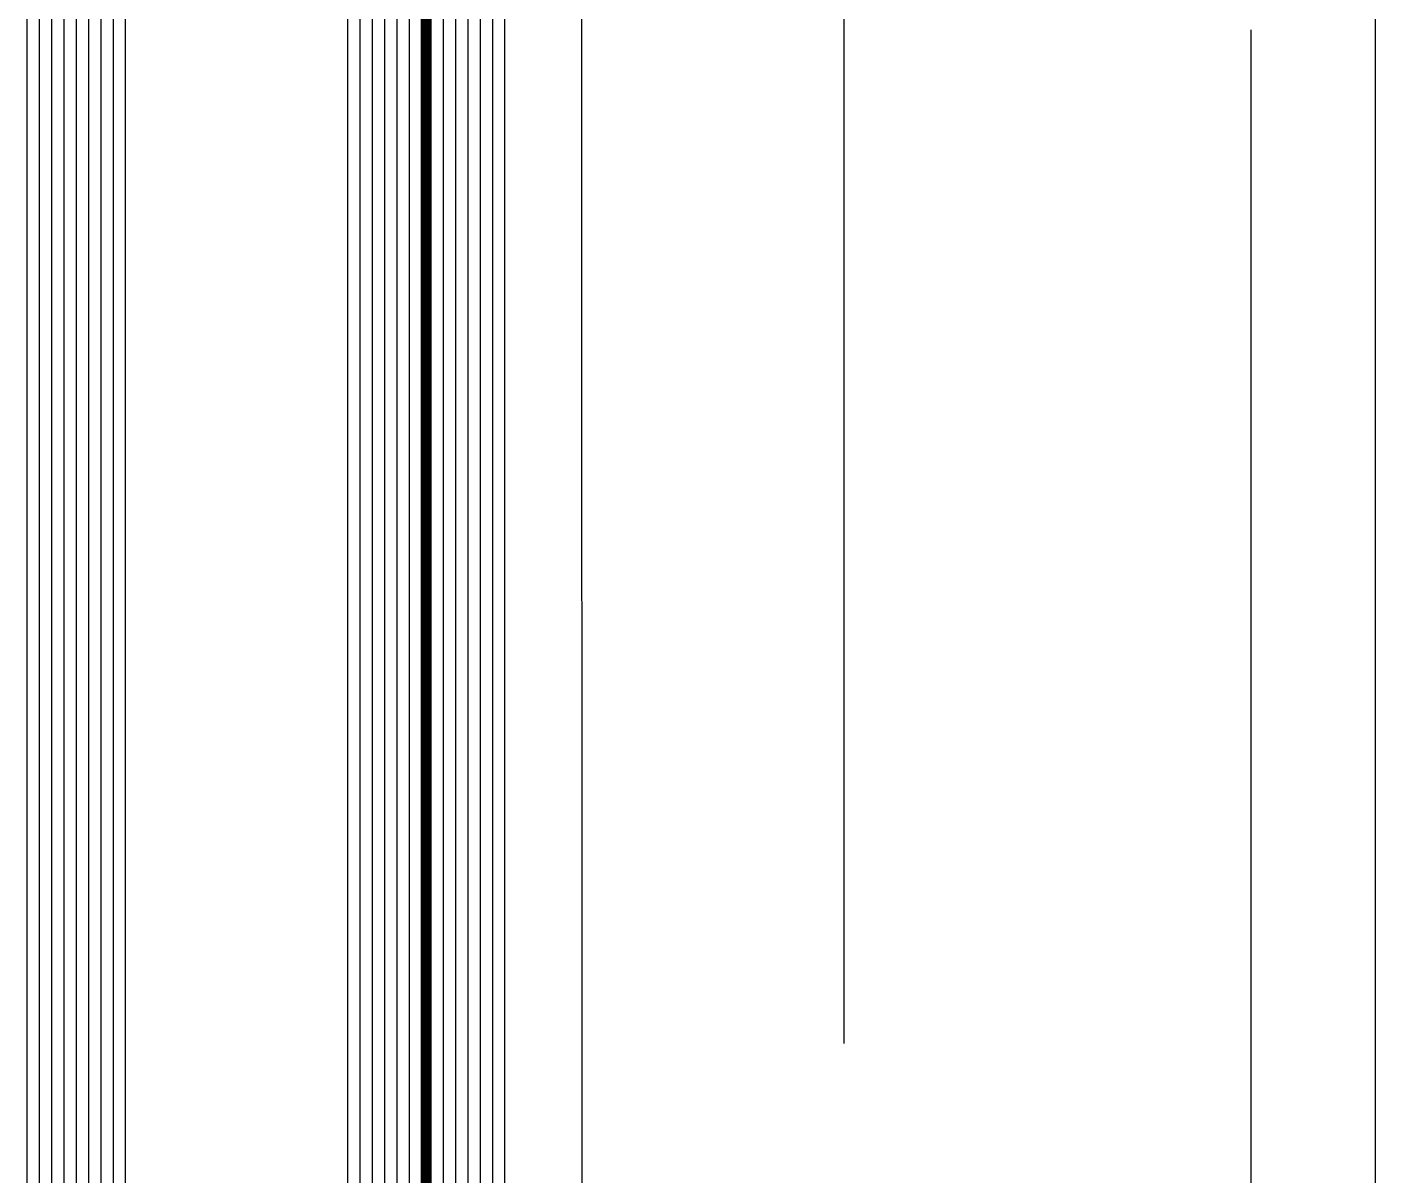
# Model space of a CAD drawing. Header units: inches. Extents: x -772 to 6765, y -813 to 4093.
# Drawn here: x -66.63 to -55.69, y 3116.68 to 3126 of the extents above; entities that cross this region are included whole.
import ezdxf

# ---------------------------------------------------------------- set-up
doc = ezdxf.new("R2010")
doc.units = ezdxf.units.IN
doc.header["$MEASUREMENT"] = 0
doc.linetypes.add('HIDDEN2', pattern=[0.1875, 0.125, -0.0625])
doc.linetypes.add('HIDDENX2', pattern=[19.05, 12.7, -6.35])
for name, color, linetype in [('aksoy_block', 7, 'Continuous'), ('aksoy_detaytarama', 252, 'Continuous'), ('H_FAC_Cam', 153, 'Continuous'), ('H_GEN_Greyscale1', 251, 'Continuous'), ('H_STR_BetonarmeIz', 135, 'HIDDENX2')]:
    doc.layers.add(name, color=color, linetype=linetype)

# ---------------------------------------------------------------- blocks, each defined once
blk = doc.blocks.new('C4a')
at = {"layer": 'aksoy_detaytarama'}
for p, q in [((-29.05, 15.15), (120.95, 15.15)), ((-29.05, 14.15), (120.95, 14.15)), ((-29.05, 13.15), (120.95, 13.15)), ((-29.05, 12.15), (120.95, 12.15)), ((-29.05, 11.15), (120.95, 11.15)), ((-29.05, 8.39), (120.95, 8.39)), ((-29.05, 7.39), (120.95, 7.39)), ((-29.05, 6.39), (120.95, 6.39)), ((-29.05, 5.39), (120.95, 5.39)), ((-29.05, 4.39), (120.95, 4.39)), ((-44.05, -15.61), (120.95, -15.61)), ((-44.05, -16.61), (120.95, -16.61)), ((-44.05, -17.61), (120.95, -17.61)), ((-44.05, -18.61), (120.95, -18.61)), ((-44.05, -19.61), (120.95, -19.61)), ((-44.05, -20.61), (120.95, -20.61)), ((-44.05, -21.61), (120.95, -21.61))]:
    blk.add_line(p, q, dxfattribs=at)
at = {"layer": 'aksoy_detaytarama', "linetype": 'HIDDEN2', "const_width": 0.76}
blk.add_lwpolyline([(120.95, 9.77), (-28.05, 9.77)], dxfattribs=at)
at = {"layer": 'H_FAC_Cam'}
for points in [[(120.95, 16.15), (-28.05, 16.15), (-29.05, 15.15), (-29.05, 11.15), (-28.05, 10.15), (120.95, 10.15)], [(120.95, 9.39), (-28.05, 9.39), (-29.05, 8.39), (-29.05, 4.39), (-28.05, 3.39), (120.95, 3.39)], [(120.95, -14.61), (-43.05, -14.61), (-44.05, -15.61), (-44.05, -21.61), (-43.05, -22.61), (120.95, -22.61)]]:
    blk.add_lwpolyline(points, dxfattribs=at)
blk = doc.blocks.new('dt-p103')
at = {"layer": 'H_GEN_Greyscale1'}
for p, q in [((80.5, -81.38), (191.3, -81.38)), ((84, -91.45), (191.3, -91.45)), ((73.3, -145.75), (191.3, -145.75))]:
    blk.add_line(p, q, dxfattribs=at)
at = {"layer": 'aksoy_block'}
blk.add_blockref('C4a', (69.05, -168.14), dxfattribs=at)

msp = doc.modelspace()

# ---------------------------------------------------------------- linework, layer by layer
at = {"layer": 'H_STR_BetonarmeIz'}
msp.add_line((-60, 3340), (-60, 3000), dxfattribs=at)

# ---------------------------------------------------------------- block references
at = {"layer": 'aksoy_block', "xscale": 0.1, "yscale": 0.1, "zscale": 0.1, "rotation": 270.0009516729758}
msp.add_blockref('dt-p103', (-47.551, 3134.375), dxfattribs=at)

doc.saveas('drawing.dxf')
